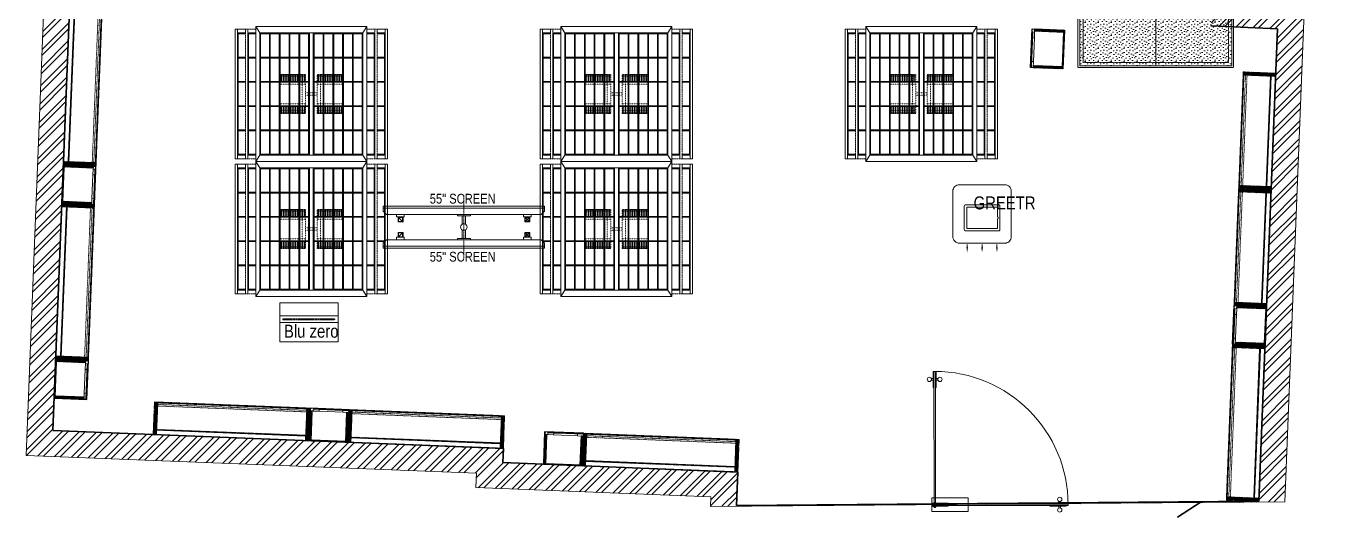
# Model space of a CAD drawing. Header units: millimetres. Extents: x -7692 to 2323, y -5243 to 5750.
# Drawn here: x -7692 to 2323, y -5243 to -1460 of the extents above; entities that cross this region are included whole.
import ezdxf

# ---------------------------------------------------------------- set-up
doc = ezdxf.new("R2010")
doc.units = ezdxf.units.MM
for name, pattern in [('a_p6_plan_L18$0$HIDDEN', [0.375, 0.25, -0.125]), ('ACAD_ISO03W100', [30, 12, -18]), ('D10_DASHED', [0.75, 0.5, -0.25]), ('DASHDOT2', [0.5, 0.25, -0.125, 0, -0.125]), ('HIDDEN2', [0.1875, 0.125, -0.0625])]:
    doc.linetypes.add(name, pattern=pattern)
for name, color, linetype, lineweight in [('Glass-FrontGlazing', 150, 'Continuous', 20), ('Glazing', 141, 'Continuous', 15), ('I-LK DIM', 252, 'Continuous', 5), ('I-LK EQPMT', 3, 'Continuous', 18), ('I-LK FF&E', 1, 'Continuous', 9), ('I-LK FURNITURE', 13, 'Continuous', 9), ('I-LK HATCH', 251, 'Continuous', 5), ('I-LK IT', 3, 'Continuous', 18), ('I-LK TEXT', 31, 'Continuous', 5), ('LN-ELEVATION-1', 81, 'Continuous', 13), ('LN-ELEVATION-2', 103, 'Continuous', 20), ('LN-ELEVATION-3', 125, 'a_p6_plan_L18$0$HIDDEN', 18), ('LN-ELEVATION-4', 145, 'Continuous', 13), ('LN-ELEVATION-5', 167, 'Continuous', 5), ('LN-HATCH', 251, 'Continuous', 0)]:
    doc.layers.add(name, color=color, linetype=linetype, lineweight=lineweight)
doc.layers.add('WALLS', color=7, linetype='Continuous')
doc.layers.add('WALLS_3D', color=7, linetype='Continuous')
doc.styles.add('LK TXT', font='Arial Narrow.ttf')
pattern_1 = [(45, (4208834.247, 1706614.74), (-4.4901280605, 4.4901280605), [])]
pattern_2 = [(45, (4209134.247, 1706614.74), (-4.4901280605, 4.4901280605), [])]

# ---------------------------------------------------------------- blocks, each defined once
blk = doc.blocks.new('2 seater bench')
at = {"layer": 'I-LK HATCH', "lineweight": 0}
h = blk.add_hatch(dxfattribs=at)
h.set_pattern_fill('STIP1', color=177, scale=100, angle=270, pattern_type=2)
h.set_pattern_definition([(270, (6617251.08, -170439.11), (100, -2e-13), [0, -100]), (270, (6617235.08, -170451.11), (100, -2e-13), [0, -100]), (270, (6617211.08, -170446.11), (100, -2e-13), [0, -100]), (270, (6617188.08, -170481.11), (100, -2e-13), [0, -100]), (270, (6617224.08, -170478.11), (100, -2e-13), [0, -100]), (270, (6617248.08, -170505.11), (100, -2e-13), [0, -100]), (270, (6617255.08, -170470.11), (100, -2e-13), [0, -100]), (270, (6617214.08, -170512.11), (100, -2e-13), [0, -100]), (270, (6617182.08, -170507.11), (100, -2e-13), [0, -100]), (270, (6617167.08, -170433.11), (100, -2e-13), [0, -100]), (270, (6617187.08, -170451.11), (100, -2e-13), [0, -100]), (270, (6617168.08, -170465.11), (100, -2e-13), [0, -100]), (270, (6617232.08, -170526.11), (100, -2e-13), [0, -100]), (270, (6617207.08, -170494.11), (100, -2e-13), [0, -100]), (270, (6617240.08, -170486.11), (100, -2e-13), [0, -100]), (270, (6617231.08, -170503.11), (100, -2e-13), [0, -100]), (270, (6617204.08, -170467.11), (100, -2e-13), [0, -100]), (270, (6617258.08, -170495.11), (100, -2e-13), [0, -100]), (270, (6617199.08, -170526.11), (100, -2e-13), [0, -100]), (270, (6617169.08, -170523.11), (100, -2e-13), [0, -100])])
h.paths.add_polyline_path([(585, 192), (0, 192), (0, -228), (585, -228)])
h.paths.add_polyline_path([(0, 228), (0, -228)])
h.paths.add_polyline_path([(-585, 192), (0, 192), (0, -228), (-585, -228)])
at = {"layer": 'LN-ELEVATION-2', "ltscale": 0.5}
for points in [[(-585, 192), (0, 192), (0, -228), (-585, -228)], [(585, 192), (0, 192), (0, -228), (585, -228)]]:
    blk.add_lwpolyline(points, close=True, dxfattribs=at)
at = {"layer": 'LN-ELEVATION-5', "ltscale": 0.5}
blk.add_lwpolyline([(590, 208), (-590, 208, 0.414214), (-600, 198), (-600, -232, 0.414214), (-590, -242), (590, -242, 0.414214), (600, -232), (600, 198, 0.414214)], format="xyb", close=True, dxfattribs=at)
blk.add_lwpolyline([(585, 192), (-585, 192), (-585, -228), (585, -228)], close=True, dxfattribs=at)
at = {"layer": 'LN-ELEVATION-5', "linetype": 'HIDDEN2', "ltscale": 11}
blk.add_lwpolyline([(-560, 168), (560, 168), (560, -202), (-560, -202)], close=True, dxfattribs=at)
blk = doc.blocks.new('MEDIUM_BENCH_1', base_point=(0, 0))
at = {"layer": 'I-LK FF&E'}
blk.add_blockref('2 SEATER BENCH', (600, 242.5), dxfattribs=at)
blk = doc.blocks.new('greetr 450')
at = {"layer": 'LN-ELEVATION-1', "linetype": 'ByBlock', "lineweight": -2}
for p, q in [((481, 340), (461, 340)), ((481, 225), (461, 225)), ((481, 110), (461, 110))]:
    blk.add_line(p, q, dxfattribs=at)
at = {"layer": 'LN-ELEVATION-1'}
for points in [[(356, 98), (356, 352, 0.414214), (346, 362), (164, 362, 0.414214), (154, 352), (154, 98, 0.414214), (164, 88), (346, 88, 0.414214)], [(264, 343), (336, 343), (336, 108), (172, 108), (172, 343), (245, 343, 0.327538), (247, 344, -0.733799), (262, 344, 0.327538)]]:
    blk.add_lwpolyline(points, format="xyb", close=True, dxfattribs=at)
at = {"layer": 'LN-ELEVATION-1', "linetype": 'ByBlock', "lineweight": -2}
for points in [[(481, 346), (481, 333), (521, 340)], [(481, 232), (481, 218), (521, 225)], [(481, 117), (481, 104), (521, 110)]]:
    blk.add_solid(points, dxfattribs=at)
at = {"layer": 'LN-ELEVATION-2'}
blk.add_lwpolyline([(50, 0), (400, 0, 0.414214), (450, 50), (450, 400, 0.414214), (400, 450), (50, 450, 0.414214), (0, 400), (0, 50, 0.414214)], format="xyb", close=True, dxfattribs=at)
blk = doc.blocks.new('QMS_DESK_1', base_point=(0, 0))
at = {"layer": 'I-LK FF&E', "rotation": 270}
blk.add_blockref('GREETR 450', (0, 521), dxfattribs=at)
at = {"layer": 'I-LK TEXT', "color": 0, "linetype": 'Continuous', "ltscale": 3, "insert": (222, 431), "char_height": 100, "attachment_point": 1, "style": 'LK TXT'}
blk.add_mtext_dynamic_manual_height_columns('\\pxqc;GREETR', width=353.06, gutter_width=0.5, heights=[0], dxfattribs=at)
blk = doc.blocks.new('jj 1200')
at = {"layer": 'LN-HATCH', "ltscale": 0.5}
h = blk.add_hatch(dxfattribs=at)
h.set_pattern_fill('ANSI31', color=256, scale=2)
h.set_pattern_definition([(45, (4097187.331, 1708800.267), (-4.4901280605, 4.4901280605), [])])
h.paths.add_polyline_path([(792, 220), (792, 30), (786, 30), (786, 20), (792, 20), (792, -24), (767, -24), (767, 220)])
h.paths.add_polyline_path([(-383, 180), (767, 180), (767, 186), (-383, 186)])
h.paths.add_polyline_path([(757, -24), (757, -30), (792, -30), (792, -24)])
h.paths.add_polyline_path([(-408, 220), (-408, 30), (-402, 30), (-402, 20), (-408, 20), (-408, -24), (-383, -24), (-383, 220)])
h.paths.add_polyline_path([(-373, -24), (-373, -30), (-408, -30), (-408, -24)])
at = {"layer": 'LN-ELEVATION-1', "ltscale": 0.5}
for points in [[(-408, 220), (-408, 30), (-402, 30), (-402, 20), (-408, 20), (-408, -24), (-383, -24), (-383, 220)], [(792, 220), (792, 30), (786, 30), (786, 20), (792, 20), (792, -24), (767, -24), (767, 220)], [(-383, 180), (767, 180), (767, 186), (-383, 186)], [(-373, -24), (-373, -30), (-408, -30), (-408, -24)], [(757, -24), (757, -30), (792, -30), (792, -24)]]:
    blk.add_lwpolyline(points, close=True, dxfattribs=at)
at = {"layer": 'LN-ELEVATION-3', "ltscale": 0.5}
for p, q in [((767, 220), (-383, 220)), ((757, -24), (-373, -24)), ((-373, -30), (757, -30))]:
    blk.add_line(p, q, dxfattribs=at)
at = {"layer": 'LN-ELEVATION-4', "linetype": 'ACAD_ISO03W100', "ltscale": 0.05}
blk.add_lwpolyline([(767, 0), (-383, 0), (-383, -12), (767, -12)], close=True, dxfattribs=at)
blk = doc.blocks.new('JJ_FIXTURE_LARGE_1', base_point=(0, 0))
at = {"layer": 'I-LK FF&E', "xscale": -1}
blk.add_blockref('JJ 1200', (792, 30), dxfattribs=at)
blk = doc.blocks.new('mirror unit')
at = {"layer": 'LN-HATCH', "ltscale": 0.5}
h = blk.add_hatch(dxfattribs=at)
h.set_pattern_fill('ANSI31', color=256, scale=2)
h.set_pattern_definition([(45, (4060433.7416, 1708720.787), (-4.4901280605, 4.4901280605), [])])
h.paths.add_polyline_path([(213, 101), (231, 101), (231, -128), (213, -128)])
h.paths.add_polyline_path([(231, 95), (495, 95), (495, 101), (231, 101)])
h.paths.add_polyline_path([(513, 101), (495, 101), (495, -128), (513, -128)])
at = {"layer": 'Defpoints'}
blk.add_lwpolyline([(513, 101), (213, 101), (213, -149), (513, -149)], close=True, dxfattribs=at)
at = {"layer": 'LN-ELEVATION-1'}
for points in [[(213, 101), (231, 101), (231, -128), (213, -128)], [(231, 95), (495, 95), (495, 101), (231, 101)], [(513, 101), (495, 101), (495, -128), (513, -128)], [(260, -142), (260, -128), (215, -128), (215, -149), (224, -149), (224, -147), (216, -147), (216, -142)], [(443, -142), (443, -128), (488, -128), (488, -149), (479, -149), (479, -147), (486, -147), (486, -142)], [(505, -149), (505, -147), (509, -147), (509, -129), (488, -129), (488, -128), (511, -128), (511, -149)]]:
    blk.add_lwpolyline(points, close=True, dxfattribs=at)
at = {"layer": 'LN-ELEVATION-2', "color": 4, "lineweight": 0}
blk.add_lwpolyline([(216, -142), (486, -142), (486, -147), (216, -147)], close=True, dxfattribs=at)
at = {"layer": 'LN-ELEVATION-2'}
blk.add_lwpolyline([(260, -142), (443, -142), (443, -128), (260, -128)], close=True, dxfattribs=at)
at = {"layer": 'LN-ELEVATION-4', "ltscale": 0.5}
blk.add_line((479, -149), (224, -149), dxfattribs=at)
blk = doc.blocks.new('MIRROR_DIFFERENT_1', base_point=(0, 0))
at = {"layer": 'I-LK FF&E'}
blk.add_blockref('MIRROR UNIT', (-213, 149), dxfattribs=at)
blk = doc.blocks.new('jj 900')
at = {"layer": 'LN-HATCH', "ltscale": 0.5}
h = blk.add_hatch(dxfattribs=at)
h.set_pattern_fill('ANSI31', color=256, scale=50)
h.set_pattern_definition([(45, (0, 0), (-4.419417, 4.419417), [])])
h.paths.add_polyline_path([(-912, 0), (-912, -190), (-906, -190), (-906, -200), (-912, -200), (-912, -244), (-887, -244), (-887, 0)])
h = blk.add_hatch(dxfattribs=at)
h.set_pattern_fill('ANSI31', color=256, scale=2)
h.set_pattern_definition(pattern_1)
h.paths.add_polyline_path([(-12, 0), (-12, -190), (-18, -190), (-18, -200), (-12, -200), (-12, -244), (-37, -244), (-37, 0)])
h = blk.add_hatch(dxfattribs=at)
h.set_pattern_fill('ANSI31', color=256, scale=2)
h.set_pattern_definition(pattern_2)
h.paths.add_polyline_path([(-37, -40), (-887, -40), (-887, -34), (-37, -34)])
h = blk.add_hatch(dxfattribs=at)
h.set_pattern_fill('ANSI31', color=256, scale=2)
h.set_pattern_definition(pattern_2)
h.paths.add_polyline_path([(-877, -244), (-877, -250), (-912, -250), (-912, -244)])
h = blk.add_hatch(dxfattribs=at)
h.set_pattern_fill('ANSI31', color=256, scale=2)
h.set_pattern_definition(pattern_1)
h.paths.add_polyline_path([(-47, -244), (-47, -250), (-12, -250), (-12, -244)])
at = {"layer": 'LN-ELEVATION-1', "ltscale": 0.5}
for points in [[(-912, 0), (-912, -190), (-906, -190), (-906, -200), (-912, -200), (-912, -244), (-887, -244), (-887, 0)], [(-12, 0), (-12, -190), (-18, -190), (-18, -200), (-12, -200), (-12, -244), (-37, -244), (-37, 0)], [(-37, -40), (-887, -40), (-887, -34), (-37, -34)], [(-877, -244), (-877, -250), (-912, -250), (-912, -244)], [(-47, -244), (-47, -250), (-12, -250), (-12, -244)]]:
    blk.add_lwpolyline(points, close=True, dxfattribs=at)
at = {"layer": 'LN-ELEVATION-3', "ltscale": 0.5}
for p, q in [((-887, 0), (-37, 0)), ((-877, -244), (-47, -244)), ((-47, -250), (-877, -250))]:
    blk.add_line(p, q, dxfattribs=at)
at = {"layer": 'LN-ELEVATION-4', "linetype": 'ACAD_ISO03W100', "ltscale": 0.05}
blk.add_lwpolyline([(-887, -220), (-37, -220), (-37, -232), (-887, -232)], close=True, dxfattribs=at)
blk = doc.blocks.new('JJ_FIXTURE_MEDIUM_1', base_point=(0, 0))
at = {"layer": 'I-LK FF&E'}
blk.add_blockref('JJ 900', (912, 250), dxfattribs=at)
blk = doc.blocks.new('JJ_FIXTURE_MEDIUM_2', base_point=(0, 0))
at = {"layer": 'I-LK FF&E'}
blk.add_blockref('JJ 900', (912, 250), dxfattribs=at)
blk = doc.blocks.new('MIRROR_DIFFERENT_2', base_point=(0, 0))
at = {"layer": 'I-LK FF&E'}
blk.add_blockref('MIRROR UNIT', (-213, 149), dxfattribs=at)
blk = doc.blocks.new('JJ_FIXTURE_LARGE_4', base_point=(0, 0))
at = {"layer": 'I-LK FF&E', "xscale": -1}
blk.add_blockref('JJ 1200', (792, 30), dxfattribs=at)
blk = doc.blocks.new('MIRROR_DIFFERENT_4', base_point=(0, 0))
at = {"layer": 'I-LK FF&E'}
blk.add_blockref('MIRROR UNIT', (-213, 149), dxfattribs=at)
blk = doc.blocks.new('JJ_FIXTURE_LARGE_5', base_point=(0, 0))
at = {"layer": 'I-LK FF&E', "xscale": -1}
blk.add_blockref('JJ 1200', (792, 30), dxfattribs=at)
blk = doc.blocks.new('MIRROR_DIFFERENT_5', base_point=(0, 0))
at = {"layer": 'I-LK FF&E'}
blk.add_blockref('MIRROR UNIT', (-213, 149), dxfattribs=at)
blk = doc.blocks.new('JJ_FIXTURE_LARGE_6', base_point=(0, 0))
at = {"layer": 'I-LK FF&E', "xscale": -1}
blk.add_blockref('JJ 1200', (792, 30), dxfattribs=at)
blk = doc.blocks.new('MIRROR_DIFFERENT_6', base_point=(0, 0))
at = {"layer": 'I-LK FF&E'}
blk.add_blockref('MIRROR UNIT', (-213, 149), dxfattribs=at)
blk = doc.blocks.new('JJ_FIXTURE_LARGE_7', base_point=(0, 0))
at = {"layer": 'I-LK FF&E', "xscale": -1}
blk.add_blockref('JJ 1200', (792, 30), dxfattribs=at)
blk = doc.blocks.new('MIRROR_DIFFERENT_7', base_point=(0, 0))
at = {"layer": 'I-LK FF&E'}
blk.add_blockref('MIRROR UNIT', (-213, 149), dxfattribs=at)
blk = doc.blocks.new('JJ_FIXTURE_LARGE_8', base_point=(0, 0))
at = {"layer": 'I-LK FF&E', "xscale": -1}
blk.add_blockref('JJ 1200', (792, 30), dxfattribs=at)
blk = doc.blocks.new('euro mirror')
at = {"layer": 'LN-ELEVATION-4', "linetype": 'ACAD_ISO03W100', "ltscale": 0.1}
blk.add_lwpolyline([(0, 47), (0, -41), (-20, -41), (-20, 47)], close=True, dxfattribs=at)
at = {"layer": 'LN-ELEVATION-5', "linetype": 'ACAD_ISO03W100', "ltscale": 0.1}
for p, q in [((-160, 247), (-160, 47)), ((-160, 247), (-160, 47)), ((-159, 247), (-159, 47)), ((-159, 247), (-159, 47)), ((-158, 247), (-158, 47)), ((-158, 247), (-158, 47)), ((-157, 247), (-157, 47)), ((-156, 247), (-156, 47)), ((-154, 247), (-154, 47)), ((-151, 247), (-151, 47)), ((-146, 247), (-146, 47)), ((-141, 247), (-141, 47)), ((-135, 247), (-135, 47)), ((-128, 247), (-128, 47)), ((-120, 247), (-120, 47)), ((-111, 247), (-111, 47)), ((-102, 247), (-102, 47)), ((-85, 247), (-85, 47)), ((65, 247), (65, 47)), ((82, 247), (82, 47)), ((91, 247), (91, 47)), ((100, 247), (100, 47)), ((108, 247), (108, 47)), ((115, 247), (115, 47)), ((121, 247), (121, 47)), ((126, 247), (126, 47)), ((131, 247), (131, 47)), ((134, 247), (134, 47)), ((136, 247), (136, 47)), ((137, 247), (137, 47)), ((138, 247), (138, 47)), ((138, 247), (138, 47)), ((139, 247), (139, 47)), ((139, 247), (139, 47)), ((140, 247), (140, 47)), ((140, 247), (140, 47)), ((-160, -41), (-160, -241)), ((-160, -41), (-160, -241)), ((-159, -41), (-159, -241)), ((-159, -41), (-159, -241)), ((-158, -41), (-158, -241)), ((-158, -41), (-158, -241)), ((-157, -41), (-157, -241)), ((-156, -41), (-156, -241)), ((-154, -41), (-154, -241)), ((-151, -41), (-151, -241)), ((-146, -41), (-146, -241)), ((-141, -41), (-141, -241)), ((-135, -41), (-135, -241)), ((-128, -41), (-128, -241)), ((-120, -41), (-120, -241)), ((-111, -41), (-111, -241)), ((-102, -41), (-102, -241)), ((-85, -41), (-85, -241)), ((65, -41), (65, -241)), ((82, -41), (82, -241)), ((91, -41), (91, -241)), ((100, -41), (100, -241)), ((108, -41), (108, -241)), ((115, -41), (115, -241)), ((121, -41), (121, -241)), ((126, -41), (126, -241)), ((131, -41), (131, -241)), ((134, -41), (134, -241)), ((136, -41), (136, -241)), ((137, -41), (137, -241)), ((138, -41), (138, -241)), ((138, -41), (138, -241)), ((139, -41), (139, -241)), ((139, -41), (139, -241)), ((140, -41), (140, -241)), ((140, -41), (140, -241))]:
    blk.add_line(p, q, dxfattribs=at)
for points in [[(140, 73), (140, 247), (-160, 247), (-160, 73)], [(140, -67), (140, -241), (-160, -241), (-160, -67)]]:
    blk.add_lwpolyline(points, dxfattribs=at)
for points in [[(140, 73), (140, 47), (-160, 47), (-160, 73)], [(140, -41), (140, -67), (-160, -67), (-160, -41)]]:
    blk.add_lwpolyline(points, close=True, dxfattribs=at)
blk = doc.blocks.new('eurocenter 1040')
at = {"layer": 'LN-ELEVATION-1'}
for points in [[(-470, -327), (470, -327), (470, 468), (-470, 468)], [(-470, 85), (470, 85), (470, 468), (-470, 468)], [(-283, 85), (-277, 85), (-277, 468), (-283, 468)], [(-96, 85), (-90, 85), (-90, 468), (-96, 468)], [(90, 85), (96, 85), (96, 468), (90, 468)], [(277, 85), (283, 85), (283, 468), (277, 468)], [(-470, 387), (-283, 387), (-283, 393), (-470, 393)], [(-470, 311), (-283, 311), (-283, 317), (-470, 317)], [(-277, 387), (-96, 387), (-96, 393), (-277, 393)], [(-277, 311), (-96, 311), (-96, 317), (-277, 317)], [(-90, 387), (90, 387), (90, 393), (-90, 393)], [(-90, 311), (90, 311), (90, 317), (-90, 317)], [(96, 387), (277, 387), (277, 393), (96, 393)], [(96, 311), (277, 311), (277, 317), (96, 317)], [(283, 387), (470, 387), (470, 393), (283, 393)], [(283, 311), (470, 311), (470, 317), (283, 317)], [(-470, 236), (-283, 236), (-283, 242), (-470, 242)], [(-277, 236), (-96, 236), (-96, 242), (-277, 242)], [(-90, 236), (90, 236), (90, 242), (-90, 242)], [(96, 236), (277, 236), (277, 242), (96, 242)], [(283, 236), (470, 236), (470, 242), (283, 242)], [(-470, 160), (-283, 160), (-283, 166), (-470, 166)], [(-277, 160), (-96, 160), (-96, 166), (-277, 166)], [(-90, 160), (90, 160), (90, 166), (-90, 166)], [(96, 160), (277, 160), (277, 166), (96, 166)], [(283, 160), (470, 160), (470, 166), (283, 166)], [(-470, 85), (470, 85), (470, 55), (-470, 55)], [(-470, 55), (470, 55), (470, -327), (-470, -327)], [(-283, 55), (-277, 55), (-277, -327), (-283, -327)], [(-96, 55), (-90, 55), (-90, -327), (-96, -327)], [(90, 55), (96, 55), (96, -327), (90, -327)], [(277, 55), (283, 55), (283, -327), (277, -327)], [(-470, -20), (-283, -20), (-283, -26), (-470, -26)], [(-470, -96), (-283, -96), (-283, -102), (-470, -102)], [(-277, -20), (-96, -20), (-96, -26), (-277, -26)], [(-277, -96), (-96, -96), (-96, -102), (-277, -102)], [(-90, -20), (90, -20), (90, -26), (-90, -26)], [(-90, -96), (90, -96), (90, -102), (-90, -102)], [(96, -20), (277, -20), (277, -26), (96, -26)], [(96, -96), (277, -96), (277, -102), (96, -102)], [(283, -20), (470, -20), (470, -26), (283, -26)], [(283, -96), (470, -96), (470, -102), (283, -102)], [(-470, -171), (-283, -171), (-283, -177), (-470, -177)], [(-277, -171), (-96, -171), (-96, -177), (-277, -177)], [(-90, -171), (90, -171), (90, -177), (-90, -177)], [(96, -171), (277, -171), (277, -177), (96, -177)], [(283, -171), (470, -171), (470, -177), (283, -177)], [(-470, -246), (-283, -246), (-283, -252), (-470, -252)], [(-277, -246), (-96, -246), (-96, -252), (-277, -252)], [(-90, -246), (90, -246), (90, -252), (-90, -252)], [(96, -246), (277, -246), (277, -252), (96, -252)], [(283, -246), (470, -246), (470, -252), (283, -252)]]:
    blk.add_lwpolyline(points, close=True, dxfattribs=at)
for points in [[(-283, 462), (-464, 462), (-464, 317)], [(-96, 462), (-277, 462)], [(90, 462), (-90, 462)], [(277, 462), (96, 462)], [(464, 317), (464, 462), (283, 462)], [(-464, 311), (-464, 242)], [(464, 242), (464, 311)], [(-464, 236), (-464, 166)], [(464, 166), (464, 236)], [(-464, 160), (-464, 91), (-283, 91)], [(283, 91), (464, 91), (464, 160)], [(-464, -20), (-464, 49), (-283, 49)], [(-277, 91), (-96, 91)], [(-277, 49), (-96, 49)], [(-90, 91), (90, 91)], [(-90, 49), (90, 49)], [(96, 91), (277, 91)], [(96, 49), (277, 49)], [(283, 49), (464, 49), (464, -20)], [(-464, -96), (-464, -26)], [(464, -26), (464, -96)], [(-464, -171), (-464, -102)], [(-283, -321), (-464, -321), (-464, -177)], [(464, -177), (464, -321), (283, -321)], [(464, -102), (464, -171)], [(-96, -321), (-277, -321)], [(90, -321), (-90, -321)], [(277, -321), (96, -321)]]:
    blk.add_lwpolyline(points, dxfattribs=at)
at = {"layer": 'LN-ELEVATION-2'}
blk.add_lwpolyline([(-520, -357), (520, -357), (520, 498), (-520, 498)], close=True, dxfattribs=at)
for points in [[(-470, 468), (-520, 498)], [(470, 468), (520, 498)], [(-470, -327), (-520, -357)], [(470, -327), (520, -357)]]:
    blk.add_lwpolyline(points, dxfattribs=at)
at = {"layer": 'LN-ELEVATION-3'}
for points in [[(-500, 560), (500, 560), (500, 578), (-500, 578)], [(-500, 498), (-470, 498), (-470, 560), (-500, 560)], [(470, 498), (500, 498), (500, 560), (470, 560)], [(-500, -357), (-470, -357), (-470, -419), (-500, -419)], [(470, -357), (500, -357), (500, -419), (470, -419)], [(-500, -419), (500, -419), (500, -437), (-500, -437)]]:
    blk.add_lwpolyline(points, close=True, dxfattribs=at)
at = {"layer": 'LN-ELEVATION-4'}
for points in [[(-500, 640), (500, 640), (500, 658), (-500, 658)], [(-500, 578), (-470, 578), (-470, 640), (-500, 640)], [(470, 578), (500, 578), (500, 640), (470, 640)], [(-470, 498), (-464, 498), (-464, 560), (-470, 560)], [(-464, 554), (-283, 554), (-283, 560), (-464, 560)], [(-283, 498), (-277, 498), (-277, 560), (-283, 560)], [(-277, 554), (-96, 554), (-96, 560), (-277, 560)], [(-96, 498), (-90, 498), (-90, 560), (-96, 560)], [(-90, 554), (90, 554), (90, 560), (-90, 560)], [(90, 498), (96, 498), (96, 560), (90, 560)], [(96, 554), (277, 554), (277, 560), (96, 560)], [(277, 498), (283, 498), (283, 560), (277, 560)], [(283, 554), (464, 554), (464, 560), (283, 560)], [(464, 498), (470, 498), (470, 560), (464, 560)], [(-470, -357), (-464, -357), (-464, -419), (-470, -419)], [(-283, -357), (-277, -357), (-277, -419), (-283, -419)], [(-96, -357), (-90, -357), (-90, -419), (-96, -419)], [(90, -357), (96, -357), (96, -419), (90, -419)], [(277, -357), (283, -357), (283, -419), (277, -419)], [(464, -357), (470, -357), (470, -419), (464, -419)], [(-500, -437), (-470, -437), (-470, -499), (-500, -499)], [(-500, -499), (500, -499), (500, -517), (-500, -517)], [(-464, -413), (-283, -413), (-283, -419), (-464, -419)], [(-277, -413), (-96, -413), (-96, -419), (-277, -419)], [(-90, -413), (90, -413), (90, -419), (-90, -419)], [(96, -413), (277, -413), (277, -419), (96, -419)], [(283, -413), (464, -413), (464, -419), (283, -419)], [(470, -437), (500, -437), (500, -499), (470, -499)]]:
    blk.add_lwpolyline(points, close=True, dxfattribs=at)
at = {"layer": 'LN-ELEVATION-5'}
for points in [[(-470, 578), (-464, 578), (-464, 640), (-470, 640)], [(-464, 634), (-283, 634), (-283, 640), (-464, 640)], [(-283, 578), (-277, 578), (-277, 640), (-283, 640)], [(-277, 634), (-96, 634), (-96, 640), (-277, 640)], [(-96, 578), (-90, 578), (-90, 640), (-96, 640)], [(-90, 634), (90, 634), (90, 640), (-90, 640)], [(90, 578), (96, 578), (96, 640), (90, 640)], [(96, 634), (277, 634), (277, 640), (96, 640)], [(277, 578), (283, 578), (283, 640), (277, 640)], [(283, 634), (464, 634), (464, 640), (283, 640)], [(464, 578), (470, 578), (470, 640), (464, 640)], [(-470, -437), (-464, -437), (-464, -499), (-470, -499)], [(-464, -493), (-283, -493), (-283, -499), (-464, -499)], [(-283, -437), (-277, -437), (-277, -499), (-283, -499)], [(-277, -493), (-96, -493), (-96, -499), (-277, -499)], [(-96, -437), (-90, -437), (-90, -499), (-96, -499)], [(-90, -493), (90, -493), (90, -499), (-90, -499)], [(90, -437), (96, -437), (96, -499), (90, -499)], [(96, -493), (277, -493), (277, -499), (96, -499)], [(277, -437), (283, -437), (283, -499), (277, -499)], [(283, -493), (464, -493), (464, -499), (283, -499)], [(464, -437), (470, -437), (470, -499), (464, -499)]]:
    blk.add_lwpolyline(points, close=True, dxfattribs=at)
at = {"layer": 'I-LK DIM'}
blk.add_blockref('EURO MIRROR', (10, 67), dxfattribs=at)
blk = doc.blocks.new('EURO_CENTRE_1', base_point=(0, 0))
at = {"layer": 'I-LK FF&E'}
blk.add_blockref('EUROCENTER 1040', (520, 517), dxfattribs=at)
blk = doc.blocks.new('EURO_CENTRE_2', base_point=(0, 0))
at = {"layer": 'I-LK FF&E'}
blk.add_blockref('EUROCENTER 1040', (520, 517), dxfattribs=at)
blk = doc.blocks.new('EURO_CENTRE_3', base_point=(0, 0))
at = {"layer": 'I-LK FF&E'}
blk.add_blockref('EUROCENTER 1040', (520, 517), dxfattribs=at)
blk = doc.blocks.new('EURO_CENTRE_4', base_point=(0, 0))
at = {"layer": 'I-LK FF&E'}
blk.add_blockref('EUROCENTER 1040', (520, 517), dxfattribs=at)
blk = doc.blocks.new('EURO_CENTRE_5', base_point=(0, 0))
at = {"layer": 'I-LK FF&E'}
blk.add_blockref('EUROCENTER 1040', (520, 517), dxfattribs=at)
blk = doc.blocks.new('blue zero')
at = {"layer": 'I-LK FURNITURE', "ltscale": 0.5}
for points in [[(86207, 120883), (86207, 120433), (85907, 120433), (85907, 120883)], [(86107, 120883), (86107, 120433), (86057, 120433), (86057, 120883)]]:
    blk.add_lwpolyline(points, close=True, dxfattribs=at)
at = {"layer": 'I-LK FURNITURE', "linetype": 'D10_DASHED', "ltscale": 2}
blk.add_lwpolyline([(86086, 120858), (86086, 120458), (86078, 120458), (86078, 120858)], close=True, dxfattribs=at)
blk = doc.blocks.new('BLUE_ZERO_1', base_point=(-149, 0))
at = {"layer": 'I-LK FF&E', "rotation": 90}
blk.add_blockref('BLUE ZERO', (120883, -85907), dxfattribs=at)
at = {"layer": 'I-LK TEXT', "color": 0, "linetype": 'Continuous', "ltscale": 3, "insert": (243, 82), "char_height": 100, "width": 783.96, "attachment_point": 5, "style": 'LK TXT'}
blk.add_mtext('\\pxqc,t8;Blu zero', dxfattribs=at)
blk = doc.blocks.new('it 55inch tv')
at = {"layer": 'I-LK EQPMT', "ltscale": 12}
for p, q in [((2111559, 1135690), (2111583, 1135690)), ((2111583, 1135690), (2111608, 1135666)), ((2111608, 1134474), (2111608, 1135666)), ((2111608, 1135588), (2111627, 1135588)), ((2111627, 1135529), (2111608, 1135529)), ((2111627, 1135588), (2111627, 1135529)), ((2111627, 1134611), (2111608, 1134611)), ((2111627, 1134611), (2111627, 1134552)), ((2111608, 1134552), (2111627, 1134552)), ((2111559, 1134449), (2111583, 1134449)), ((2111583, 1134449), (2111608, 1134474))]:
    blk.add_line(p, q, dxfattribs=at)
at = {"layer": 'I-LK EQPMT'}
for p, q in [((2111662, 1135543), (2111631, 1135574)), ((2111662, 1135574), (2111631, 1135543)), ((2111662, 1134597), (2111631, 1134566))]:
    blk.add_line(p, q, dxfattribs=at)
at = {"layer": 'I-LK EQPMT', "ltscale": 12}
blk.add_lwpolyline([(2111543, 1135690), (2111559, 1135690), (2111559, 1134449), (2111543, 1134449)], close=True, dxfattribs=at)
at = {"layer": 'I-LK EQPMT'}
for points in [[(2111627, 1135578), (2111627, 1135540), (2111665, 1135540), (2111665, 1135578)], [(2111631, 1135574), (2111631, 1135543), (2111662, 1135543), (2111662, 1135574)], [(2111627, 1134563), (2111627, 1134601), (2111665, 1134601), (2111665, 1134563)], [(2111631, 1134566), (2111631, 1134597), (2111662, 1134597), (2111662, 1134566)]]:
    blk.add_lwpolyline(points, close=True, dxfattribs=at)
blk = doc.blocks.new('SCREEN_55_1', base_point=(0, -9))
at = {"layer": 'I-LK IT', "color": 1, "linetype": 'DASHDOT2', "ltscale": 3}
blk.add_line((621, 23), (621, 512), dxfattribs=at)
at = {"layer": 'I-LK IT'}
for points in [[(671, 365), (571, 365), (571, 355), (671, 355)], [(671, 170), (571, 170), (571, 180), (671, 180)]]:
    blk.add_lwpolyline(points, close=True, dxfattribs=at)
for points in [[(633, 289), (633, 355), (608, 355), (608, 289, -0.267949), (633, 289, 1)], [(633, 246), (633, 180), (608, 180), (608, 246, 0.267949), (633, 246, -1)]]:
    blk.add_lwpolyline(points, format="xyb", dxfattribs=at)
at = {"layer": 'I-LK IT', "color": 1}
blk.add_circle((621, 268), 25, dxfattribs=at)
at = {"layer": 'I-LK IT', "rotation": 270}
blk.add_blockref('IT 55INCH TV', (-1134449, 2111973), dxfattribs=at)
at = {"layer": 'I-LK IT', "xscale": -1, "rotation": 270}
blk.add_blockref('IT 55INCH TV', (-1134449, -2111438), dxfattribs=at)
at = {"layer": 'I-LK TEXT', "color": 0, "linetype": 'Continuous', "ltscale": 3, "char_height": 75, "width": 783.96, "attachment_point": 5, "style": 'LK TXT'}
for insert in [(612, 486), (612, 39)]:
    blk.add_mtext('\\pxqc,t3;55" SCREEN', dxfattribs=dict(at, insert=insert))
blk = doc.blocks.new('entrance door')
at = {"layer": 'Glazing', "ltscale": 111}
blk.add_hatch(color=256, dxfattribs=at).paths.add_polyline_path([(18, -35), (18, -1235), (30, -1235), (30, -35)])
at = {"layer": 'Glazing'}
for p, q in [((30, -54), (18, -66)), ((1118, -31), (1118, -54)), ((1118, -89), (1118, -66)), ((1133, -31), (1133, -54)), ((1133, -89), (1133, -66))]:
    blk.add_line(p, q, dxfattribs=at)
at = {"layer": 'Glazing', "ltscale": 44}
for p, q in [((-5, -1156), (18, -1156)), ((-5, -1171), (18, -1171)), ((53, -1156), (30, -1156)), ((53, -1171), (30, -1171))]:
    blk.add_line(p, q, dxfattribs=at)
at = {"layer": 'Glazing'}
for points in [[(320, -120), (0, -120), (0, 0), (320, 0)], [(0, -54), (142, -54), (142, -47), (0, -47)], [(0, -66), (142, -66), (142, -74), (0, -74)], [(1181, -54), (1038, -54), (1038, -47), (1181, -47)], [(1181, -66), (1038, -66), (1038, -74), (1181, -74)]]:
    blk.add_lwpolyline(points, close=True, dxfattribs=at)
at = {"layer": 'Glazing', "ltscale": 222}
blk.add_lwpolyline([(-2, -66), (1199, -66), (1199, -54), (-2, -54)], close=True, dxfattribs=at)
at = {"layer": 'Glazing', "ltscale": 111}
blk.add_lwpolyline([(18, -35), (18, -1235), (30, -1235), (30, -35)], close=True, dxfattribs=at)
at = {"layer": 'Glazing', "ltscale": 44}
for points in [[(18, -1093), (18, -1235), (10, -1235), (10, -1093)], [(30, -1093), (30, -1235), (37, -1235), (37, -1093)]]:
    blk.add_lwpolyline(points, close=True, dxfattribs=at)
at = {"layer": 'Glazing'}
for centre, radius in [((1125, -14), 19), ((24, -59), 19.8), ((1125, -107), 19)]:
    blk.add_circle(centre, radius, dxfattribs=at)
at = {"layer": 'Glazing', "ltscale": 44}
for centre in [(-22, -1164), (70, -1164)]:
    blk.add_circle(centre, 19, dxfattribs=at)
at = {"layer": 'Glazing', "ltscale": 222}
blk.add_arc((24, -60), 1175, 270, 359.9996, dxfattribs=at)
blk = doc.blocks.new('DOOR_1', base_point=(-64, -5))
at = {"layer": 'Glass-FrontGlazing', "xscale": -0.8748098701440421, "yscale": 0.8748098701440421, "zscale": 0.8748098701440421, "rotation": 180.0004518431821}
blk.add_blockref('Entrance Door', (-28, 0), dxfattribs=at)

msp = doc.modelspace()

# ---------------------------------------------------------------- hatches: boundary and pattern name
at = {"layer": 'LENS_HATCH_WALL', "true_color": 0x787878}
h = msp.add_hatch(dxfattribs=at)
h.set_pattern_fill('ANSI32', scale=10, angle=90)
h.set_pattern_definition([(45, (0, 0), (-67.3519, 67.3519), []), (45, (44.9, 0), (-67.3519, 67.3519), [])])
h.paths.add_polyline_path([(2006, -5125), (2158, -1289), (1644, -1268), (1653, -1037), (2091, -1055), (2323, 4816), (1875, 4834), (1894, 5315), (579, 5228), (-1772, 5317), (-1765, 5508), (-4730, 5625), (-4747, 5187), (-4985, 5197), (-4966, 5659), (-7277, 5750), (-7692, -4769), (-4222, -4906), (-4227, -5016), (-2416, -5088), (-2419, -5161)])
h.paths.add_polyline_path([(-2218, -5154), (-2208, -4896), (-4019, -4824), (-4015, -4714), (-7485, -4577), (-7085, 5542), (-5174, 5467), (-5192, 5005), (-4555, 4980), (-4538, 5417), (-1972, 5316), (-1980, 5112), (579, 5167), (1686, 5123), (1667, 4642), (2115, 4624), (1899, -847), (1461, -830), (1436, -1460), (1950, -1481), (1806, -5121)])

# ---------------------------------------------------------------- linework, layer by layer
at = {"layer": 'LENS_WALL_OUTLINE', "lineweight": 13, "true_color": 0xffffff}
msp.add_lwpolyline([(2006, -5125), (2158, -1289), (1644, -1268), (1653, -1037), (2091, -1055), (2323, 4816), (1875, 4834), (1894, 5315), (579, 5228), (-1772, 5317), (-1765, 5508), (-4730, 5625), (-4747, 5187), (-4985, 5197), (-4966, 5659), (-7277, 5750), (-7692, -4769), (-4222, -4906), (-4227, -5016), (-2416, -5088), (-2419, -5161)], close=True, dxfattribs=at)
at = {"layer": 'WALLS'}
for p, q in [((-7485, -4577), (-7085, 5542)), ((1436, -1460), (1950, -1481)), ((1950, -1481), (1806, -5121)), ((-4015, -4714), (-7485, -4577)), ((-4019, -4824), (-4015, -4714)), ((-2208, -4896), (-4019, -4824)), ((-2218, -5154), (-2208, -4896)), ((1806, -5121), (-2218, -5154)), ((1362, -5125), (1179, -5243))]:
    msp.add_line(p, q, dxfattribs=at)
at = {"layer": 'WALLS_3D'}
for points in [[(-7485, -4577), (-7085, 5542), (-7085, 5542, 3140), (-7485, -4577, 3140)], [(1436, -1460), (1950, -1481), (1950, -1481, 2718), (1436, -1460, 2718)], [(1950, -1481), (1806, -5121), (1806, -5121, 2718), (1950, -1481, 2718)], [(-4015, -4714), (-7485, -4577), (-7485, -4577, 3140), (-4015, -4714, 3140)], [(-4019, -4824), (-4015, -4714), (-4015, -4714, 3140), (-4019, -4824, 3140)], [(-2208, -4896), (-4019, -4824), (-4019, -4824, 3140), (-2208, -4896, 3140)], [(-2218, -5154), (-2208, -4896), (-2208, -4896, 3140), (-2218, -5154, 3140)], [(1806, -5121), (-2218, -5154), (-2218, -5154, 3140), (1806, -5121, 3140)], [(1362, -5125), (1179, -5243), (1179, -5243, 3140), (1362, -5125, 3140)]]:
    msp.add_3dface(points, dxfattribs=at)

# ---------------------------------------------------------------- block references
for name, p, rotation in [('JJ_FIXTURE_LARGE_8', (-7153, -2538), 87.73674599564038), ('EURO_CENTRE_3', (-4907, -2504), 90), ('EURO_CENTRE_4', (-2557, -2504), 90), ('EURO_CENTRE_5', (-207, -2504), 90), ('MIRROR_DIFFERENT_7', (-7165, -2838), 87.73674599564038), ('EURO_CENTRE_1', (-4907, -3544), 90), ('EURO_CENTRE_2', (-2557, -3544), 90), ('JJ_FIXTURE_LARGE_7', (-7212, -4037), 87.73674599564038), ('MIRROR_DIFFERENT_6', (-7224, -4337), 87.73674599564038), ('JJ_FIXTURE_LARGE_6', (-5503, -4404), 177.73675801879867), ('MIRROR_DIFFERENT_5', (-5204, -4416), 177.73675801879867), ('JJ_FIXTURE_LARGE_5', (-4005, -4463), 177.73675801879867), ('MIRROR_DIFFERENT_4', (-3397, -4598), 177.73675815308889), ('JJ_FIXTURE_LARGE_4', (-2198, -4645), 177.73675815308889)]:
    msp.add_blockref(name, p, dxfattribs=dict(rotation=rotation))
for name, p in [('MEDIUM_BENCH_1', (411, -1781)), ('QMS_DESK_1', (-552, -3204)), ('SCREEN_55_1', (-4940, -3286)), ('BLUE_ZERO_1', (-5887, -3894)), ('DOOR_1', (-749, -5206))]:
    msp.add_blockref(name, p)
at = {"yscale": -1}
for name, p, rotation in [('MIRROR_DIFFERENT_2', (46, -1781), 87.73674092206838), ('JJ_FIXTURE_MEDIUM_2', (1650, -2713), 87.73674823352201), ('JJ_FIXTURE_MEDIUM_1', (1614, -3613), 87.73674823352201), ('MIRROR_DIFFERENT_1', (1603, -3912), 87.73674823352201), ('JJ_FIXTURE_LARGE_1', (1555, -5112), 87.73674823352201)]:
    msp.add_blockref(name, p, dxfattribs=dict(at, rotation=rotation))

doc.saveas('drawing.dxf')
